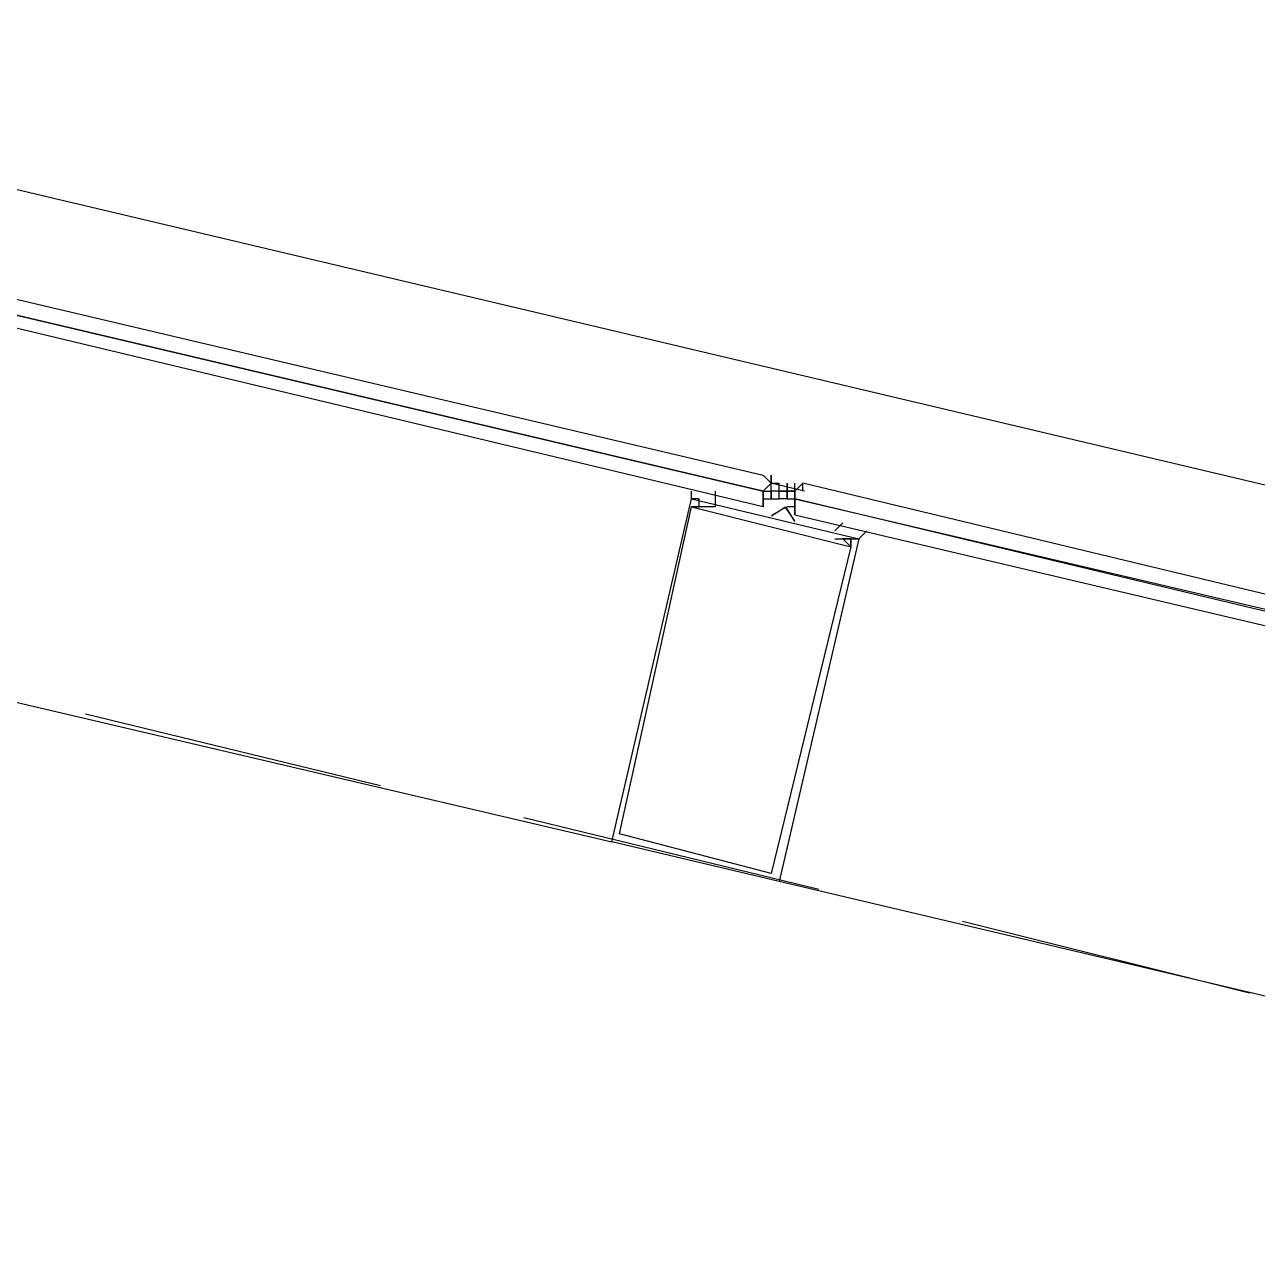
# Model space of a CAD drawing. Header units: feet. Extents: x -84 to 198, y -22 to 181.
# Drawn here: x 117.765 to 119.827, y 53.098 to 55.131 of the extents above; entities that cross this region are included whole.
import ezdxf

# ---------------------------------------------------------------- set-up
doc = ezdxf.new("R2010")
doc.units = ezdxf.units.FT
doc.layers.add('A-LINEA', color=7, linetype='CONTINUOUS')

msp = doc.modelspace()

# ---------------------------------------------------------------- linework, layer by layer
at = {"layer": 'A-LINEA'}
for p, q in [((122.8667, 53.6444), (116.1067, 55.2444)), ((119.0133, 54.3778), (119.0133, 54.3644)), ((116.1867, 54.3644), (118.7467, 53.7644)), ((118.9067, 54.3511), (118.9067, 54.3511)), ((118.9067, 54.3511), (118.9067, 54.3511)), ((119, 54.3511), (119, 54.3511)), ((119, 54.3511), (119, 54.3511)), ((119, 54.3511), (119, 54.3511)), ((119, 54.3511), (119, 54.3511)), ((119, 54.3511), (119, 54.3511)), ((119, 54.3511), (119, 54.3511)), ((119, 54.3511), (119, 54.3511)), ((119, 54.3511), (119, 54.3511)), ((119, 54.3511), (119, 54.3511)), ((119, 54.3511), (119.0133, 54.3511)), ((119, 54.3511), (119, 54.3511)), ((119, 54.3511), (119, 54.3378)), ((119, 54.3511), (119, 54.3378)), ((119, 54.3511), (119, 54.3511)), ((119, 54.3511), (119, 54.3511)), ((119, 54.3511), (119, 54.3511)), ((119, 54.3511), (119, 54.3511)), ((119, 54.3511), (119, 54.3511)), ((119, 54.3511), (119, 54.3511)), ((119, 54.3511), (119, 54.3511)), ((119, 54.3511), (119, 54.3511)), ((119, 54.3511), (119, 54.3511)), ((119, 54.3511), (119.0133, 54.3511)), ((119, 54.3511), (119, 54.3511)), ((119, 54.3511), (119, 54.3378)), ((119, 54.3511), (119, 54.3378)), ((119.013, 54.365), (119.0694, 54.3516)), ((119.013, 54.365), (119.0694, 54.3516)), ((119.0133, 54.3644), (119.0133, 54.3644)), ((119.0133, 54.3644), (119.0133, 54.3644)), ((119.0133, 54.3644), (119.0133, 54.3644)), ((119.0133, 54.3644), (119.0267, 54.3644)), ((119.0133, 54.3644), (119.0133, 54.3644)), ((119.0133, 54.3644), (119.0133, 54.3644)), ((119.0133, 54.3644), (119.0133, 54.3644)), ((119.0133, 54.3644), (119.0133, 54.3644)), ((119.0133, 54.3644), (119.0133, 54.3644)), ((119.0133, 54.3644), (119.0133, 54.3644)), ((119.0133, 54.3644), (119.0133, 54.3644)), ((119.0133, 54.3644), (119.0133, 54.3644)), ((119.0133, 54.3644), (119.0133, 54.3644)), ((119.0133, 54.3511), (119.0133, 54.3644)), ((119.0133, 54.3644), (119.0133, 54.3644)), ((119.0133, 54.3644), (119.0133, 54.3644)), ((119.0133, 54.3644), (119.0133, 54.3644)), ((119.0133, 54.3511), (119.0133, 54.3644)), ((119.0133, 54.3644), (119.0133, 54.3644)), ((119.0133, 54.3644), (119.0133, 54.3644)), ((119.0133, 54.3644), (119.0133, 54.3644)), ((119.0133, 54.3644), (119.0133, 54.3644)), ((119.0133, 54.3644), (119.0133, 54.3644)), ((119.0133, 54.3644), (119.0133, 54.3644)), ((119.0133, 54.3644), (119.0133, 54.3644)), ((119.0133, 54.3644), (119.0133, 54.3644)), ((119.0133, 54.3644), (119.0133, 54.3644)), ((119.0133, 54.3644), (119.0133, 54.3644)), ((119.0133, 54.3644), (119.0133, 54.3644)), ((119.0133, 54.3644), (119.0133, 54.3644)), ((119.0133, 54.3644), (119.0133, 54.3644)), ((119.0133, 54.3644), (119.0133, 54.3644)), ((119.0133, 54.3644), (119.0133, 54.3644)), ((119.0133, 54.3644), (119.0133, 54.3644)), ((119.0133, 54.3644), (119.0133, 54.3644)), ((119.0133, 54.3644), (119.0267, 54.3644)), ((119.0133, 54.3644), (119.0133, 54.3644)), ((119.0133, 54.3644), (119.0133, 54.3644)), ((119.0133, 54.3644), (119.0133, 54.3644)), ((119.0133, 54.3644), (119.0133, 54.3644)), ((119.0133, 54.3644), (119.0133, 54.3644)), ((119.0133, 54.3644), (119.0133, 54.3644)), ((119.0133, 54.3644), (119.0133, 54.3644)), ((119.0133, 54.3644), (119.0133, 54.3644)), ((119.0133, 54.3644), (119.0133, 54.3644)), ((119.0133, 54.3511), (119.0133, 54.3644)), ((119.0133, 54.3644), (119.0133, 54.3644)), ((119.0133, 54.3644), (119.0133, 54.3644)), ((119.0133, 54.3644), (119.0133, 54.3644)), ((119.0133, 54.3511), (119.0133, 54.3644)), ((119.0133, 54.3644), (119.0133, 54.3644)), ((119.0133, 54.3644), (119.0133, 54.3644)), ((119.0133, 54.3644), (119.0133, 54.3644)), ((119.0133, 54.3644), (119.0133, 54.3644)), ((119.0133, 54.3644), (119.0133, 54.3644)), ((119.0133, 54.3644), (119.0133, 54.3644)), ((119.0133, 54.3644), (119.0133, 54.3644)), ((119.0133, 54.3644), (119.0133, 54.3644)), ((119.0133, 54.3644), (119.0133, 54.3644)), ((119.0133, 54.3644), (119.0133, 54.3644)), ((119.0133, 54.3644), (119.0133, 54.3644)), ((119.0133, 54.3644), (119.0133, 54.3644)), ((119.0133, 54.3644), (119.0133, 54.3644)), ((119.0133, 54.3644), (119.0133, 54.3644)), ((119.0133, 54.3511), (119.0133, 54.3511)), ((119.0133, 54.3511), (119.0133, 54.3511)), ((119.0133, 54.3511), (119.0133, 54.3511)), ((119.0133, 54.3511), (119.0133, 54.3511)), ((119.0133, 54.3511), (119.0133, 54.3511)), ((119.0133, 54.3511), (119.0133, 54.3511)), ((119.0133, 54.3378), (119.0133, 54.3511)), ((119.0133, 54.3511), (119.0133, 54.3511)), ((119.0133, 54.3511), (119.0133, 54.3511)), ((119.0133, 54.3511), (119.0133, 54.3511)), ((119.0133, 54.3378), (119.0133, 54.3511)), ((119.0133, 54.3511), (119.0133, 54.3511)), ((119.0133, 54.3511), (119.0133, 54.3511)), ((119.0133, 54.3378), (119.0133, 54.3511)), ((119.0267, 54.3511), (119.0133, 54.3511)), ((119.0133, 54.3511), (119.0133, 54.3511)), ((119.0133, 54.3511), (119.0133, 54.3511)), ((119.0133, 54.3511), (119.0133, 54.3511)), ((119.0133, 54.3511), (119.0133, 54.3511)), ((119.0133, 54.3511), (119.0133, 54.3511)), ((119.0133, 54.3511), (119.0133, 54.3511)), ((119.0133, 54.3511), (119.0133, 54.3511)), ((119.0133, 54.3511), (119.0133, 54.3511)), ((119.0133, 54.3511), (119.0133, 54.3511)), ((119.0133, 54.3511), (119.0133, 54.3378)), ((119.0133, 54.3511), (119.0133, 54.3511)), ((119.0133, 54.3511), (119.0133, 54.3378)), ((119.0133, 54.3511), (119.0133, 54.3511)), ((119.0133, 54.3511), (119.0133, 54.3511)), ((119.0133, 54.3511), (119.0133, 54.3511)), ((119.0133, 54.3511), (119.0133, 54.3511)), ((119.0133, 54.3511), (119.0133, 54.3511)), ((119.0133, 54.3511), (119.0133, 54.3511)), ((119.0133, 54.3378), (119.0133, 54.3511)), ((119.0133, 54.3511), (119.0133, 54.3511)), ((119.0133, 54.3511), (119.0133, 54.3511)), ((119.0133, 54.3511), (119.0133, 54.3511)), ((119.0133, 54.3378), (119.0133, 54.3511)), ((119.0133, 54.3511), (119.0133, 54.3511)), ((119.0133, 54.3511), (119.0133, 54.3511)), ((119.0133, 54.3378), (119.0133, 54.3511)), ((119.0267, 54.3511), (119.0133, 54.3511)), ((119.0133, 54.3511), (119.0133, 54.3511)), ((119.0133, 54.3511), (119.0133, 54.3511)), ((119.0133, 54.3511), (119.0133, 54.3511)), ((119.0133, 54.3511), (119.0133, 54.3511)), ((119.0133, 54.3511), (119.0133, 54.3511)), ((119.0133, 54.3511), (119.0133, 54.3511)), ((119.0133, 54.3511), (119.0133, 54.3511)), ((119.0133, 54.3511), (119.0133, 54.3511)), ((119.0133, 54.3511), (119.0133, 54.3511)), ((119.0133, 54.3511), (119.0133, 54.3378)), ((119.0133, 54.3511), (119.0133, 54.3511)), ((119.0133, 54.3511), (119.0133, 54.3378)), ((119.0267, 54.3644), (119.0267, 54.3644)), ((119.0267, 54.3644), (119.0267, 54.3644)), ((119.0267, 54.3644), (119.0267, 54.3644)), ((119.0267, 54.3644), (119.0267, 54.3644)), ((119.0267, 54.3644), (119.0267, 54.3644)), ((119.0267, 54.3644), (119.0267, 54.3644)), ((119.0267, 54.3511), (119.0267, 54.3644)), ((119.0267, 54.3644), (119.0267, 54.3644)), ((119.0267, 54.3644), (119.0267, 54.3644)), ((119.0267, 54.3644), (119.0267, 54.3644)), ((119.0267, 54.3644), (119.0267, 54.3644)), ((119.0267, 54.3644), (119.0267, 54.3644)), ((119.0267, 54.3644), (119.0267, 54.3644)), ((119.0267, 54.3644), (119.0267, 54.3644)), ((119.0267, 54.3644), (119.0267, 54.3644)), ((119.0267, 54.3644), (119.0267, 54.3644)), ((119.0267, 54.3644), (119.0267, 54.3644)), ((119.0267, 54.3511), (119.0267, 54.3644)), ((119.0267, 54.3644), (119.0267, 54.3644)), ((119.0267, 54.3644), (119.0267, 54.3644)), ((119.0267, 54.3644), (119.0267, 54.3644)), ((119.0267, 54.3644), (119.0267, 54.3644)), ((119.0267, 54.3511), (119.04, 54.3511)), ((119.0267, 54.3511), (119.0267, 54.3511)), ((119.0267, 54.3511), (119.0267, 54.3511)), ((119.0267, 54.3511), (119.0267, 54.3511)), ((119.0267, 54.3511), (119.0267, 54.3511)), ((119.0267, 54.3511), (119.0267, 54.3511)), ((119.0267, 54.3511), (119.0267, 54.3511)), ((119.0267, 54.3511), (119.0267, 54.3511)), ((119.0267, 54.3511), (119.0267, 54.3511)), ((119.0267, 54.3511), (119.0267, 54.3511)), ((119.0267, 54.3511), (119.0267, 54.3511)), ((119.0267, 54.3511), (119.0267, 54.3511)), ((119.0267, 54.3378), (119.0267, 54.3511)), ((119.0267, 54.3511), (119.0267, 54.3511)), ((119.0267, 54.3511), (119.0267, 54.3511)), ((119.0267, 54.3511), (119.0267, 54.3511)), ((119.0267, 54.3511), (119.0267, 54.3511)), ((119.0267, 54.3511), (119.0267, 54.3511)), ((119.0267, 54.3511), (119.0267, 54.3511)), ((119.0267, 54.3511), (119.0267, 54.3511)), ((119.0267, 54.3511), (119.0267, 54.3511)), ((119.0267, 54.3511), (119.0267, 54.3511)), ((119.0267, 54.3511), (119.0267, 54.3511)), ((119.0267, 54.3511), (119.0267, 54.3511)), ((119.0267, 54.3511), (119.0267, 54.3511)), ((119.0267, 54.3511), (119.0267, 54.3511)), ((119.04, 54.3511), (119.0267, 54.3511)), ((119.0267, 54.3511), (119.0267, 54.3511)), ((119.0267, 54.3511), (119.0267, 54.3511)), ((119.0267, 54.3511), (119.0267, 54.3511)), ((119.0267, 54.3511), (119.0267, 54.3511)), ((119.0267, 54.3511), (119.0267, 54.3511)), ((119.0267, 54.3511), (119.0267, 54.3511)), ((119.0267, 54.3511), (119.0267, 54.3511)), ((119.0267, 54.3511), (119.0267, 54.3511)), ((119.0267, 54.3511), (119.04, 54.3511)), ((119.0267, 54.3511), (119.0267, 54.3511)), ((119.0267, 54.3511), (119.0267, 54.3511)), ((119.0267, 54.3511), (119.0267, 54.3511)), ((119.0267, 54.3511), (119.0267, 54.3511)), ((119.0267, 54.3511), (119.0267, 54.3511)), ((119.0267, 54.3511), (119.0267, 54.3511)), ((119.0267, 54.3511), (119.0267, 54.3511)), ((119.0267, 54.3511), (119.0267, 54.3511)), ((119.0267, 54.3511), (119.0267, 54.3511)), ((119.0267, 54.3511), (119.0267, 54.3511)), ((119.0267, 54.3511), (119.0267, 54.3511)), ((119.0267, 54.3378), (119.0267, 54.3511)), ((119.0267, 54.3511), (119.0267, 54.3511)), ((119.0267, 54.3511), (119.0267, 54.3511)), ((119.0267, 54.3511), (119.0267, 54.3511)), ((119.0267, 54.3511), (119.0267, 54.3511)), ((119.0267, 54.3511), (119.0267, 54.3511)), ((119.0267, 54.3511), (119.0267, 54.3511)), ((119.0267, 54.3511), (119.0267, 54.3511)), ((119.0267, 54.3511), (119.0267, 54.3511)), ((119.0267, 54.3511), (119.0267, 54.3511)), ((119.0267, 54.3511), (119.0267, 54.3511)), ((119.0267, 54.3511), (119.0267, 54.3511)), ((119.0267, 54.3511), (119.0267, 54.3511)), ((119.0267, 54.3511), (119.0267, 54.3511)), ((119.04, 54.3511), (119.0267, 54.3511)), ((119.0267, 54.3511), (119.0267, 54.3511)), ((119.0267, 54.3511), (119.0267, 54.3511)), ((119.0267, 54.3511), (119.0267, 54.3511)), ((119.0267, 54.3511), (119.0267, 54.3511)), ((119.0267, 54.3511), (119.0267, 54.3511)), ((119.0267, 54.3511), (119.0267, 54.3511)), ((119.0267, 54.3511), (119.0267, 54.3511)), ((119.0267, 54.3511), (119.0267, 54.3511)), ((119.04, 54.3511), (119.04, 54.3644)), ((119.04, 54.3644), (119.04, 54.3644)), ((119.04, 54.3644), (119.04, 54.3644)), ((119.04, 54.3644), (119.04, 54.3511)), ((119.04, 54.3644), (119.04, 54.3511)), ((119.04, 54.3511), (119.04, 54.3644)), ((119.04, 54.3644), (119.04, 54.3644)), ((119.04, 54.3644), (119.04, 54.3644)), ((119.04, 54.3644), (119.04, 54.3511)), ((119.04, 54.3644), (119.04, 54.3511)), ((119.04, 54.3511), (119.04, 54.3511)), ((119.04, 54.3511), (119.04, 54.3511)), ((119.04, 54.3511), (119.04, 54.3511)), ((119.04, 54.3378), (119.04, 54.3511)), ((119.04, 54.3511), (119.04, 54.3511)), ((119.04, 54.3511), (119.04, 54.3511)), ((119.04, 54.3511), (119.04, 54.3511)), ((119.04, 54.3511), (119.04, 54.3511)), ((119.04, 54.3511), (119.04, 54.3511)), ((119.04, 54.3511), (119.04, 54.3511)), ((119.04, 54.3511), (119.04, 54.3511)), ((119.04, 54.3511), (119.04, 54.3511)), ((119.04, 54.3511), (119.04, 54.3511)), ((119.04, 54.3511), (119.04, 54.3378)), ((119.04, 54.3511), (119.04, 54.3511)), ((119.04, 54.3511), (119.04, 54.3511)), ((119.04, 54.3511), (119.0533, 54.3511)), ((119.04, 54.3378), (119.04, 54.3511)), ((119.04, 54.3511), (119.04, 54.3511)), ((119.04, 54.3511), (119.04, 54.3511)), ((119.0533, 54.3511), (119.04, 54.3511)), ((119.04, 54.3511), (119.04, 54.3511)), ((119.04, 54.3511), (119.04, 54.3511)), ((119.04, 54.3511), (119.04, 54.3511)), ((119.04, 54.3511), (119.04, 54.3511)), ((119.04, 54.3511), (119.04, 54.3511)), ((119.04, 54.3511), (119.04, 54.3511)), ((119.04, 54.3511), (119.04, 54.3511)), ((119.04, 54.3511), (119.04, 54.3511)), ((119.04, 54.3511), (119.04, 54.3511)), ((119.04, 54.3511), (119.04, 54.3511)), ((119.04, 54.3378), (119.04, 54.3511)), ((119.04, 54.3511), (119.04, 54.3511)), ((119.04, 54.3511), (119.04, 54.3511)), ((119.04, 54.3511), (119.04, 54.3511)), ((119.04, 54.3511), (119.04, 54.3511)), ((119.04, 54.3511), (119.04, 54.3511)), ((119.04, 54.3511), (119.04, 54.3511)), ((119.04, 54.3511), (119.04, 54.3511)), ((119.04, 54.3511), (119.04, 54.3511)), ((119.04, 54.3511), (119.04, 54.3511)), ((119.04, 54.3511), (119.04, 54.3378)), ((119.04, 54.3511), (119.04, 54.3511)), ((119.04, 54.3511), (119.04, 54.3511)), ((119.04, 54.3511), (119.0533, 54.3511)), ((119.04, 54.3378), (119.04, 54.3511)), ((119.04, 54.3511), (119.04, 54.3511)), ((119.04, 54.3511), (119.04, 54.3511)), ((119.0533, 54.3511), (119.04, 54.3511)), ((119.04, 54.3511), (119.04, 54.3511)), ((119.04, 54.3511), (119.04, 54.3511)), ((119.04, 54.3511), (119.04, 54.3511)), ((119.04, 54.3511), (119.04, 54.3511)), ((119.04, 54.3511), (119.04, 54.3511)), ((119.04, 54.3511), (119.04, 54.3511)), ((119.04, 54.3511), (119.04, 54.3511)), ((119.0533, 54.3511), (119.0533, 54.3644)), ((119.0667, 54.3644), (119.0533, 54.3511)), ((119.0533, 54.3511), (119.0533, 54.3644)), ((119.0533, 54.3511), (119.0533, 54.3511)), ((119.0533, 54.3511), (119.0533, 54.3511)), ((119.0533, 54.3511), (119.0533, 54.3511)), ((119.0533, 54.3511), (119.0533, 54.3511)), ((119.0533, 54.3511), (119.0533, 54.3511)), ((119.0533, 54.3511), (119.0533, 54.3511)), ((119.0533, 54.3511), (119.0533, 54.3511)), ((119.0533, 54.3378), (119.0533, 54.3511)), ((119.0533, 54.3511), (119.0533, 54.3511)), ((119.0533, 54.3511), (119.0533, 54.3511)), ((119.0533, 54.3511), (119.0533, 54.3511)), ((119.0533, 54.3511), (119.0533, 54.3511)), ((119.0533, 54.3511), (119.0533, 54.3511)), ((119.0533, 54.3511), (119.0533, 54.3511)), ((119.0533, 54.3511), (119.0533, 54.3511)), ((119.0533, 54.3511), (119.0533, 54.3511)), ((119.0533, 54.3511), (119.0533, 54.3511)), ((119.0533, 54.3511), (119.0533, 54.3511)), ((119.0533, 54.3511), (119.0533, 54.3511)), ((119.0533, 54.3511), (119.0533, 54.3511)), ((119.0533, 54.3511), (119.0533, 54.3511)), ((119.0533, 54.3511), (119.0533, 54.3511)), ((119.0533, 54.3511), (119.0533, 54.3511)), ((119.0533, 54.3511), (119.0533, 54.3511)), ((119.0533, 54.3511), (119.0533, 54.3511)), ((119.0533, 54.3511), (119.0533, 54.3511)), ((119.0533, 54.3511), (119.0533, 54.3511)), ((119.0533, 54.3378), (119.0533, 54.3511)), ((119.0533, 54.3511), (119.0533, 54.3511)), ((119.0533, 54.3511), (119.0533, 54.3511)), ((119.0533, 54.3511), (119.0533, 54.3511)), ((119.0533, 54.3511), (119.0533, 54.3511)), ((119.0533, 54.3511), (119.0533, 54.3511)), ((119.0533, 54.3511), (119.0533, 54.3511)), ((119.0533, 54.3511), (119.0533, 54.3511)), ((119.0533, 54.3511), (119.0533, 54.3511)), ((119.0533, 54.3511), (119.0533, 54.3511)), ((119.0533, 54.3511), (119.0533, 54.3511)), ((119.0533, 54.3511), (119.0533, 54.3511)), ((119.0533, 54.3511), (119.0533, 54.3511)), ((119.0667, 54.3511), (119.0667, 54.3644)), ((119.0667, 54.3511), (119.0667, 54.3644)), ((119, 54.3378), (119.0133, 54.3378)), ((119, 54.3378), (119.0133, 54.3378)), ((119, 54.3378), (119, 54.3378)), ((119, 54.3378), (119, 54.3378)), ((119, 54.3378), (119, 54.3378)), ((119, 54.3378), (119, 54.3378)), ((119, 54.3378), (119, 54.3378)), ((119, 54.3378), (119, 54.3244)), ((119, 54.3378), (119, 54.3378)), ((119, 54.3378), (119.0133, 54.3378)), ((119, 54.3378), (119.0133, 54.3378)), ((119, 54.3378), (119, 54.3378)), ((119, 54.3378), (119, 54.3378)), ((119, 54.3378), (119, 54.3378)), ((119, 54.3378), (119, 54.3378)), ((119, 54.3378), (119, 54.3378)), ((119, 54.3378), (119, 54.3244)), ((119, 54.3378), (119, 54.3378)), ((119.0133, 54.3378), (119.0133, 54.3378)), ((119.0133, 54.3378), (119.0133, 54.3378)), ((119.0133, 54.3378), (119.0267, 54.3378)), ((119.0133, 54.3378), (119.0133, 54.3378)), ((119.0133, 54.3378), (119.0133, 54.3378)), ((119.0133, 54.3378), (119.0133, 54.3378)), ((119.0133, 54.3378), (119.0133, 54.3378)), ((119.0133, 54.3378), (119.0133, 54.3378)), ((119.0133, 54.3378), (119.0133, 54.3378)), ((119.0133, 54.3378), (119.0133, 54.3378)), ((119.0133, 54.3378), (119.0133, 54.3378)), ((119.0133, 54.3378), (119.0133, 54.3378)), ((119.0133, 54.3378), (119.0133, 54.3378)), ((119.0133, 54.3378), (119.0133, 54.3378)), ((119.0133, 54.3378), (119.0133, 54.3378)), ((119.0133, 54.3378), (119.0133, 54.3378)), ((119.0133, 54.3378), (119.0133, 54.3378)), ((119.0133, 54.3378), (119.0267, 54.3378)), ((119.0133, 54.3378), (119.0133, 54.3378)), ((119.0133, 54.3378), (119.0133, 54.3378)), ((119.0133, 54.3378), (119.0133, 54.3378)), ((119.0133, 54.3378), (119.0133, 54.3378)), ((119.0133, 54.3378), (119.0133, 54.3378)), ((119.0133, 54.3378), (119.0133, 54.3378)), ((119.0133, 54.3378), (119.0133, 54.3378)), ((119.0133, 54.3378), (119.0133, 54.3378)), ((119.0133, 54.3378), (119.0133, 54.3378)), ((119.0133, 54.3378), (119.0133, 54.3378)), ((119.0133, 54.3378), (119.0133, 54.3378)), ((119.0133, 54.3378), (119.0133, 54.3378)), ((119.0267, 54.3378), (119.0267, 54.3378)), ((119.0267, 54.3378), (119.0267, 54.3378)), ((119.0267, 54.3378), (119.0267, 54.3378)), ((119.04, 54.3378), (119.0267, 54.3378)), ((119.0267, 54.3378), (119.0267, 54.3378)), ((119.0267, 54.3378), (119.0267, 54.3378)), ((119.0267, 54.3378), (119.0267, 54.3378)), ((119.04, 54.3378), (119.0267, 54.3378)), ((119.04, 54.3378), (119.0533, 54.3378)), ((119.04, 54.3378), (119.04, 54.3378)), ((119.04, 54.3378), (119.04, 54.3378)), ((119.04, 54.3378), (119.04, 54.3378)), ((119.04, 54.3378), (119.04, 54.3378)), ((119.04, 54.3378), (119.04, 54.3378)), ((119.04, 54.3378), (119.04, 54.3378)), ((119.04, 54.3378), (119.04, 54.3378)), ((119.04, 54.3378), (119.04, 54.3378)), ((119.04, 54.3378), (119.04, 54.3378)), ((119.04, 54.3378), (119.04, 54.3378)), ((119.04, 54.3378), (119.04, 54.3378)), ((119.04, 54.3378), (119.04, 54.3378)), ((119.04, 54.3378), (119.04, 54.3378)), ((119.04, 54.3378), (119.04, 54.3378)), ((119.04, 54.3378), (119.04, 54.3378)), ((119.04, 54.3378), (119.04, 54.3378)), ((119.04, 54.3378), (119.04, 54.3378)), ((119.04, 54.3378), (119.04, 54.3378)), ((119.04, 54.3378), (119.04, 54.3378)), ((119.04, 54.3378), (119.04, 54.3378)), ((119.04, 54.3378), (119.04, 54.3378)), ((119.04, 54.3378), (119.04, 54.3378)), ((119.04, 54.3378), (119.04, 54.3378)), ((119.04, 54.3378), (119.04, 54.3378)), ((119.04, 54.3378), (119.04, 54.3378)), ((119.04, 54.3378), (119.0533, 54.3378)), ((119.04, 54.3378), (119.04, 54.3378)), ((119.04, 54.3378), (119.04, 54.3378)), ((119.04, 54.3378), (119.04, 54.3378)), ((119.04, 54.3378), (119.04, 54.3378)), ((119.04, 54.3378), (119.04, 54.3378)), ((119.04, 54.3378), (119.04, 54.3378)), ((119.04, 54.3378), (119.04, 54.3378)), ((119.04, 54.3378), (119.04, 54.3378)), ((119.04, 54.3378), (119.04, 54.3378)), ((119.04, 54.3378), (119.04, 54.3378)), ((119.04, 54.3378), (119.04, 54.3378)), ((119.04, 54.3378), (119.04, 54.3378)), ((119.04, 54.3378), (119.04, 54.3378)), ((119.04, 54.3378), (119.04, 54.3378)), ((119.04, 54.3378), (119.04, 54.3378)), ((119.04, 54.3378), (119.04, 54.3378)), ((119.04, 54.3378), (119.04, 54.3378)), ((119.04, 54.3378), (119.04, 54.3378)), ((119.04, 54.3378), (119.04, 54.3378)), ((119.04, 54.3378), (119.04, 54.3378)), ((119.04, 54.3378), (119.04, 54.3378)), ((119.04, 54.3378), (119.04, 54.3378)), ((119.04, 54.3378), (119.04, 54.3378)), ((119.04, 54.3378), (119.04, 54.3378)), ((119.04, 54.3378), (119.04, 54.3378)), ((119.04, 54.3378), (119.04, 54.3378)), ((119.0533, 54.3378), (119.0533, 54.3378)), ((119.0533, 54.3378), (119.0533, 54.3378)), ((119.0533, 54.3378), (119.0533, 54.3378)), ((119.0533, 54.3378), (119.0533, 54.3378)), ((119.0533, 54.3378), (119.0533, 54.3378)), ((119.0533, 54.3378), (119.0533, 54.3378)), ((119.0533, 54.3378), (119.0533, 54.3378)), ((119.0533, 54.3378), (119.0533, 54.3378)), ((119.0533, 54.3378), (119.0533, 54.3378)), ((119.0533, 54.3378), (119.0533, 54.3378)), ((119.0533, 54.3244), (119.0533, 54.3378)), ((119.0533, 54.3378), (119.0533, 54.3378)), ((119.0533, 54.3378), (119.0533, 54.3378)), ((119.0533, 54.3378), (119.0533, 54.3378)), ((119.0533, 54.3378), (119.0533, 54.3378)), ((119.0533, 54.3378), (119.0533, 54.3378)), ((119.0533, 54.3378), (119.0533, 54.3378)), ((119.0533, 54.3378), (119.0533, 54.3378)), ((119.0533, 54.3378), (119.0533, 54.3378)), ((119.0533, 54.3378), (119.0533, 54.3378)), ((119.0533, 54.3378), (119.0533, 54.3378)), ((119.0533, 54.3378), (119.0533, 54.3378)), ((119.0533, 54.3378), (119.0533, 54.3378)), ((119.0533, 54.3378), (119.0533, 54.3378)), ((119.0533, 54.3378), (119.0533, 54.3378)), ((119.0533, 54.3378), (119.0533, 54.3378)), ((119.0533, 54.3378), (119.0533, 54.3378)), ((119.0533, 54.3378), (119.0533, 54.3378)), ((119.0533, 54.3378), (119.0533, 54.3378)), ((119.0533, 54.3378), (119.0533, 54.3378)), ((119.0533, 54.3378), (119.0533, 54.3378)), ((119.0533, 54.3378), (119.0533, 54.3378)), ((119.0533, 54.3244), (119.0533, 54.3378)), ((119.0533, 54.3378), (119.0533, 54.3378)), ((119.0533, 54.3378), (119.0533, 54.3378)), ((119.0533, 54.3378), (119.0533, 54.3378)), ((119.0533, 54.3378), (119.0533, 54.3378)), ((119.0533, 54.3378), (119.0533, 54.3378)), ((119.0533, 54.3378), (119.0533, 54.3378)), ((119.0533, 54.3378), (119.0533, 54.3378)), ((119.0533, 54.3378), (119.0533, 54.3378)), ((119.0533, 54.3378), (119.0533, 54.3378)), ((119.0533, 54.3378), (119.0533, 54.3378)), ((119.0533, 54.3378), (119.0533, 54.3378)), ((119, 54.3244), (119, 54.3244)), ((119, 54.3244), (119, 54.3244)), ((119, 54.3244), (119, 54.3244)), ((119, 54.3244), (119, 54.3244)), ((119.04, 54.3244), (119.04, 54.3244)), ((119.04, 54.3244), (119.04, 54.3244)), ((119.04, 54.3244), (119.04, 54.3244)), ((119.0533, 54.3244), (119.04, 54.3244)), ((119.04, 54.3244), (119.04, 54.3244)), ((119.04, 54.3244), (119.04, 54.3244)), ((119.04, 54.3244), (119.04, 54.3244)), ((119.0533, 54.3244), (119.04, 54.3244)), ((119.0533, 54.3244), (119.0533, 54.3244)), ((119.0533, 54.3244), (119.0533, 54.3244)), ((119.0533, 54.3244), (119.0533, 54.3244)), ((119.0533, 54.3244), (119.0533, 54.3244)), ((119.0533, 54.3111), (119.0533, 54.3244)), ((119.0533, 54.3244), (119.0533, 54.3244)), ((119.0533, 54.3244), (119.0533, 54.3244)), ((119.0533, 54.3244), (119.0533, 54.3244)), ((119.0533, 54.3244), (119.0533, 54.3244)), ((119.0533, 54.3244), (119.0533, 54.3244)), ((119.0533, 54.3244), (119.0533, 54.3244)), ((119.0533, 54.3244), (119.0533, 54.3244)), ((119.0533, 54.3244), (119.0533, 54.3244)), ((119.0533, 54.3244), (119.0533, 54.3244)), ((119.0533, 54.3244), (119.0533, 54.3244)), ((119.0533, 54.3244), (119.0533, 54.3244)), ((119.0533, 54.3111), (119.0533, 54.3244)), ((119.0533, 54.3244), (119.0533, 54.3244)), ((119.0533, 54.3244), (119.0533, 54.3244)), ((119.0533, 54.3244), (119.0533, 54.3244)), ((119.0533, 54.3244), (119.0533, 54.3244)), ((119.0533, 54.3244), (119.0533, 54.3244)), ((119.0533, 54.3244), (119.0533, 54.3244)), ((119.0533, 54.3244), (119.0533, 54.3244)), ((119.0533, 54.3111), (119.0533, 54.3111)), ((119.0533, 54.3111), (119.0533, 54.3111)), ((119.16, 54.2978), (119.16, 54.2978)), ((119.16, 54.2844), (119.16, 54.2844)), ((118.36, 53.8578), (117.8667, 53.9778)), ((119.0933, 53.6844), (118.6, 53.8044)), ((121.5733, 53.0978), (119.0267, 53.6978)), ((119.8133, 53.5111), (119.3333, 53.6311))]:
    msp.add_line(p, q, dxfattribs=at)
for points in [[(116.2267, 55.0311), (119, 54.3778), (119.0133, 54.3644), (119, 54.3511), (116.2267, 55.0044), (116.2267, 55.0178), (116.2267, 55.0311)], [(116.2133, 55.0044), (116.2267, 55.0044), (119, 54.3511), (119, 54.3244), (116.2133, 54.9911), (116.2133, 55.0044)], [(119, 54.3244), (119, 54.3378), (119, 54.3511), (119.0133, 54.3644), (119.0133, 54.3778)], [(118.92, 54.3511), (118.92, 54.3511), (118.92, 54.3511), (118.92, 54.3244), (118.92, 54.3244), (118.8933, 54.3244), (118.8933, 54.3244), (118.8933, 54.3244), (118.8933, 54.3244), (118.8933, 54.3244), (118.8933, 54.3244), (118.8933, 54.3244), (118.88, 54.3244), (118.88, 54.3244), (118.8933, 54.3244), (118.8933, 54.3378), (118.8933, 54.3378), (118.88, 54.3378), (118.88, 54.3378), (118.88, 54.3511), (118.88, 54.3511), (118.88, 54.3511)], [(118.8933, 54.3511), (118.8933, 54.3511), (118.8933, 54.3511)], [(119.0133, 54.3644), (119, 54.3511), (119, 54.3378), (119, 54.3244)], [(119.0267, 54.3511), (119.04, 54.3511), (119.04, 54.3378)], [(119.0267, 54.3511), (119.04, 54.3511), (119.04, 54.3378)], [(119.04, 54.3511), (119.04, 54.3378), (119.04, 54.3511)], [(119.04, 54.3511), (119.0533, 54.3511), (119.0533, 54.3378)], [(119.04, 54.3511), (119.04, 54.3378), (119.04, 54.3511)], [(119.04, 54.3511), (119.0533, 54.3511), (119.0533, 54.3378)], [(121.84, 53.6978), (121.84, 53.6978), (119.0667, 54.3644), (119.0533, 54.3511), (119.0533, 54.3378), (121.84, 53.6844), (121.84, 53.6978)], [(119.0533, 54.3111), (119.0533, 54.3244), (119.0533, 54.3378), (119.0533, 54.3511), (119.0667, 54.3644)], [(119.0533, 54.3511), (119.0533, 54.3378), (119.0533, 54.3244), (119.0533, 54.3111)], [(119.0267, 53.6978), (118.7467, 53.7644), (118.88, 54.3378), (119.16, 54.2711), (119.0267, 53.6978)], [(121.84, 53.6711), (119.0533, 54.3378), (119.0533, 54.3244), (119.0533, 54.3111), (121.8267, 53.6578), (121.84, 53.6578), (121.84, 53.6711)], [(119.0133, 53.7111), (118.76, 53.7778), (118.88, 54.3244), (119.1467, 54.2578), (119.0133, 53.7111)], [(119.053, 54.301), (119.0374, 54.324), (119.0139, 54.3091)], [(119.0528, 54.2999), (119.0385, 54.3238), (119.0142, 54.3102)], [(119.1333, 54.2978), (119.1333, 54.2978), (119.1333, 54.2978), (119.1333, 54.2978), (119.12, 54.2844), (119.12, 54.2844)], [(119.1467, 54.2978), (119.1467, 54.2978), (119.1467, 54.2978)], [(119.12, 54.2711), (119.1467, 54.2711), (119.1467, 54.2711), (119.1333, 54.2711), (119.1333, 54.2711), (119.1333, 54.2711), (119.1467, 54.2578), (119.1467, 54.2578), (119.1467, 54.2578), (119.1467, 54.2578), (119.1467, 54.2711), (119.1467, 54.2711), (119.1467, 54.2711), (119.16, 54.2711), (119.16, 54.2711), (119.1733, 54.2844), (119.1733, 54.2844)], [(119.1467, 54.2711), (119.1467, 54.2711), (119.1467, 54.2711)], [(119.1467, 54.2711), (119.1467, 54.2578), (119.1467, 54.2578)]]:
    msp.add_lwpolyline(points, dxfattribs=at)
msp.add_lwpolyline([(118.8933, 54.3244), (118.8933, 54.3244), (118.8933, 54.3244), (118.8933, 54.3244)], close=True, dxfattribs=at)

doc.saveas('drawing.dxf')
